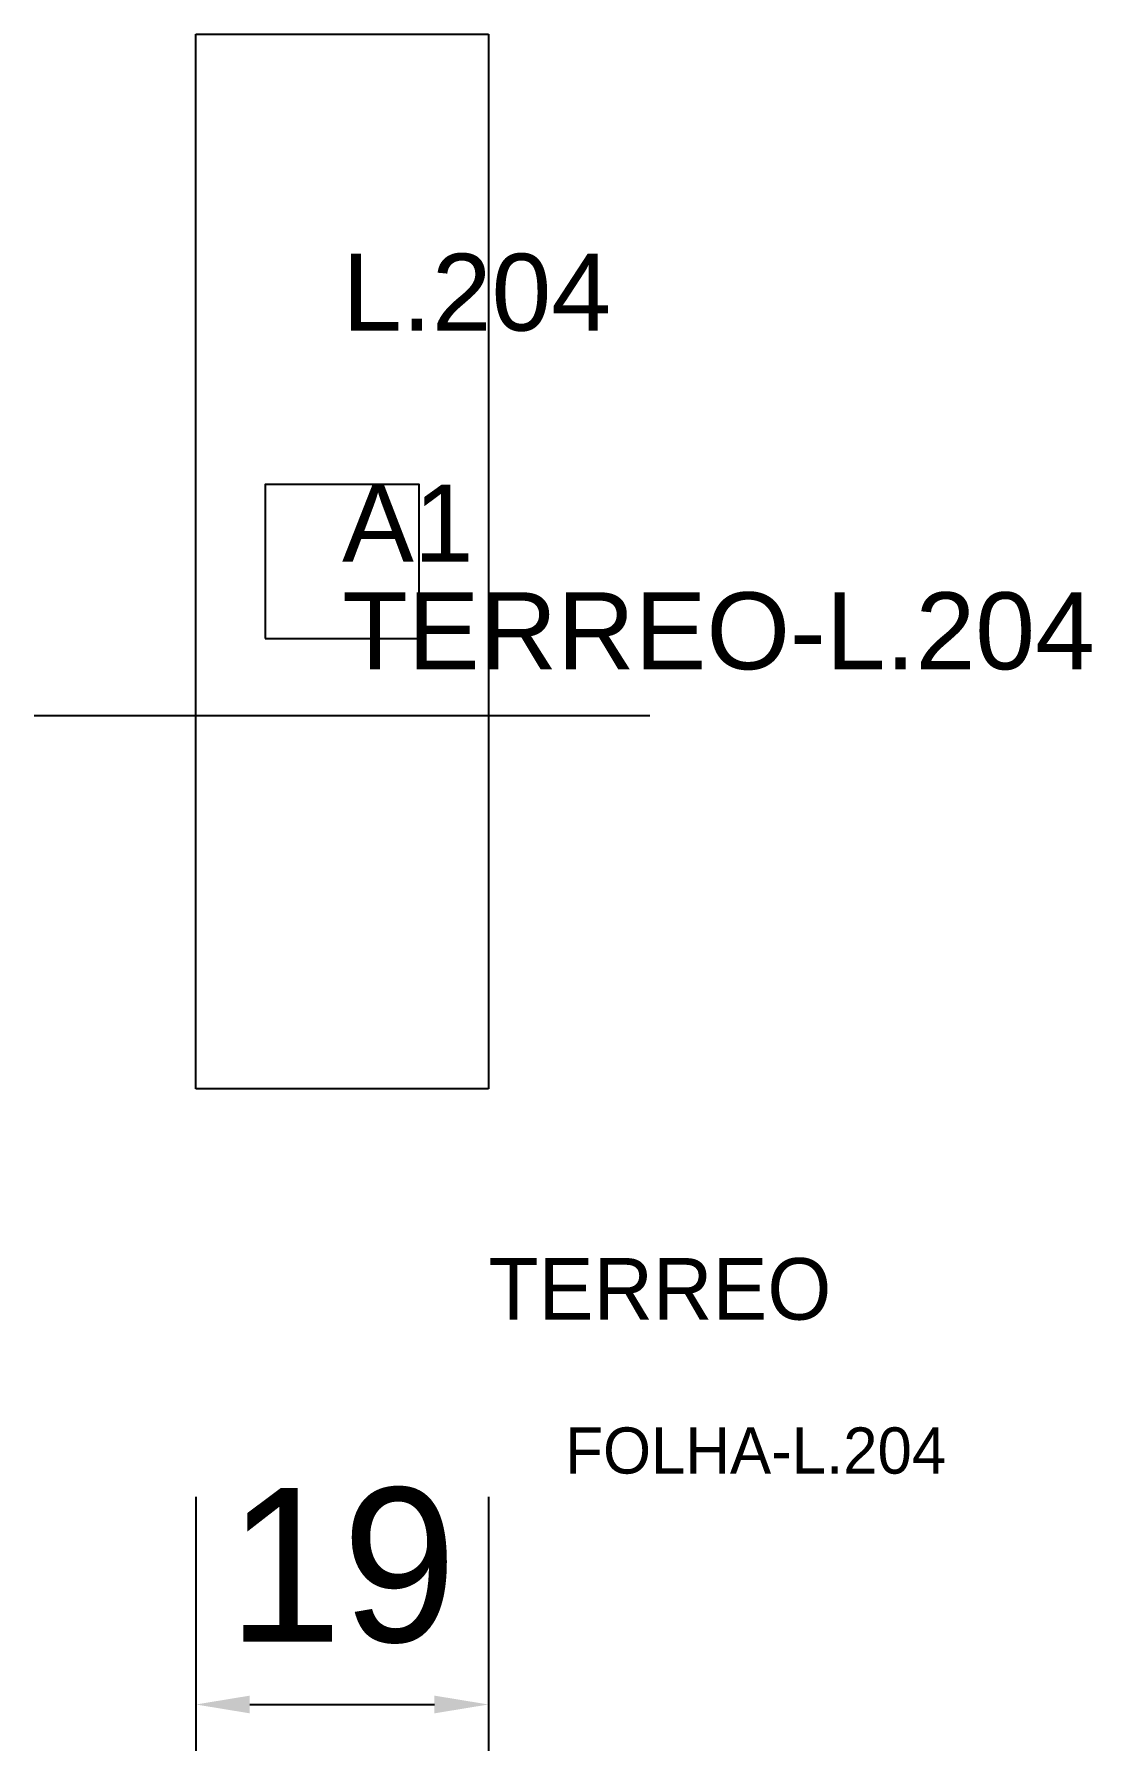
# Model space of a CAD drawing. Header units: metres. Extents: x 212 to 280, y 90 to 202.
import ezdxf

# ---------------------------------------------------------------- set-up
doc = ezdxf.new("R2010")
doc.units = ezdxf.units.M
for name, color, linetype in [('3', 3, 'CONTINUOUS'), ('AUX00', 7, 'CONTINUOUS'), ('COTA', 241, 'CONTINUOUS'), ('FOLHA', 255, 'CONTINUOUS'), ('Hachura', 251, 'CONTINUOUS'), ('NOMENCLATURA', 7, 'CONTINUOUS'), ('Nível', 160, 'CONTINUOUS'), ('Painéis', 200, 'CONTINUOUS'), ('Pilares', 5, 'CONTINUOUS'), ('SARR_2.2x7', 40, 'CONTINUOUS')]:
    doc.layers.add(name, color=color, linetype=linetype)
doc.styles.add('ARIAL', font='Arial.ttf')
doc.styles.add('STR_STANDARD', font='arial.ttf')
doc.dimstyles.new('EZ DXF', dxfattribs={"dimtxt": 10, "dimasz": 3.5, "dimexe": 3, "dimexo": 1.5, "dimgap": 1, "dimtad": 1, "dimdec": 1, "dimdsep": 46, "dimcen": 2.5, "dimazin": 3, "dimtfac": 1, "dimtmove": 0, "dimatfit": 3})

msp = doc.modelspace()

# ---------------------------------------------------------------- hatches: boundary and pattern name
at = {"layer": 'Hachura'}
h = msp.add_hatch(dxfattribs=at)
h.set_pattern_fill('ANSI31', scale=50)
h.paths.add_polyline_path([(241.2, 133), (231.7, 133), (222.2, 133), (222.2, 167.25), (222.2, 201.5), (231.7, 201.5), (241.2, 201.5), (241.2, 167.25)])
h = msp.add_hatch(dxfattribs=at)
h.set_pattern_fill('ANSI31', scale=50)
h.paths.add_polyline_path([(241.2, 133), (231.7, 133), (222.2, 133), (222.2, 167.25), (222.2, 201.5), (231.7, 201.5), (241.2, 201.5), (241.2, 167.25)])

# ---------------------------------------------------------------- linework, layer by layer
at = {"layer": 'Painéis', "color": 200}
for p, q in [((222.2, 167.25), (222.2, 201.5)), ((222.2, 201.5), (231.7, 201.5)), ((222.2, 167.25), (222.2, 201.5)), ((222.2, 201.5), (231.7, 201.5)), ((231.7, 201.5), (241.2, 201.5)), ((231.7, 201.5), (241.2, 201.5)), ((241.2, 201.5), (241.2, 167.25)), ((241.2, 201.5), (241.2, 167.25)), ((222.2, 133), (222.2, 167.25)), ((222.2, 133), (222.2, 167.25)), ((241.2, 167.25), (241.2, 133)), ((241.2, 167.25), (241.2, 133)), ((231.7, 133), (222.2, 133)), ((231.7, 133), (222.2, 133)), ((241.2, 133), (231.7, 133)), ((241.2, 133), (231.7, 133))]:
    msp.add_line(p, q, dxfattribs=at)
at = {"layer": 'Pilares'}
msp.add_lwpolyline([(226.7, 162.25), (236.7, 162.25), (236.7, 172.25), (226.7, 172.25)], close=True, dxfattribs=at)
msp.add_lwpolyline([(226.7, 162.25), (236.7, 162.25), (236.7, 172.25), (226.7, 172.25)], close=True, dxfattribs=at)
at = {"layer": 'SARR_2.2x7'}
msp.add_line((211.7, 157.25), (251.7, 157.25), dxfattribs=at)
msp.add_line((211.7, 157.25), (251.7, 157.25), dxfattribs=at)

# ---------------------------------------------------------------- texts
at = {"layer": '3', "style": 'STR_STANDARD'}
msp.add_text('A1', height=5, dxfattribs=at).set_placement((231.7, 167.25))
msp.add_text('A1', height=5, dxfattribs=at).set_placement((231.7, 167.25))
at = {"layer": 'AUX00', "style": 'STR_STANDARD'}
msp.add_text('TERREO-L.204', height=5, dxfattribs=at).set_placement((231.7, 160.25))
msp.add_text('TERREO-L.204', height=5, dxfattribs=at).set_placement((231.7, 160.25))
at = {"layer": 'FOLHA'}
msp.add_text('FOLHA-L.204', height=3, dxfattribs=at).set_placement((246.2, 108))
msp.add_text('FOLHA-L.204', height=3, dxfattribs=at).set_placement((246.2, 108))
at = {"layer": 'NOMENCLATURA', "insert": (231.7, 187.25), "char_height": 5, "attachment_point": 1, "style": 'ARIAL'}
msp.add_mtext('L.204', dxfattribs=at)
msp.add_mtext('L.204', dxfattribs=at)
at = {"layer": 'Nível'}
msp.add_text('TERREO', height=4, dxfattribs=at).set_placement((241.2, 118))
msp.add_text('TERREO', height=4, dxfattribs=at).set_placement((241.2, 118))

# ---------------------------------------------------------------- dimensions: what is measured, and where the dimension line sits
at = {"layer": 'COTA'}
msp.add_linear_dim(base=(222.2, 93), p1=(222.2, 108), p2=(241.2, 108), dimstyle='EZ DXF', dxfattribs=at).render()
msp.add_linear_dim(base=(222.2, 93), p1=(222.2, 108), p2=(241.2, 108), dimstyle='EZ DXF', dxfattribs=at).render()

doc.saveas('drawing.dxf')
